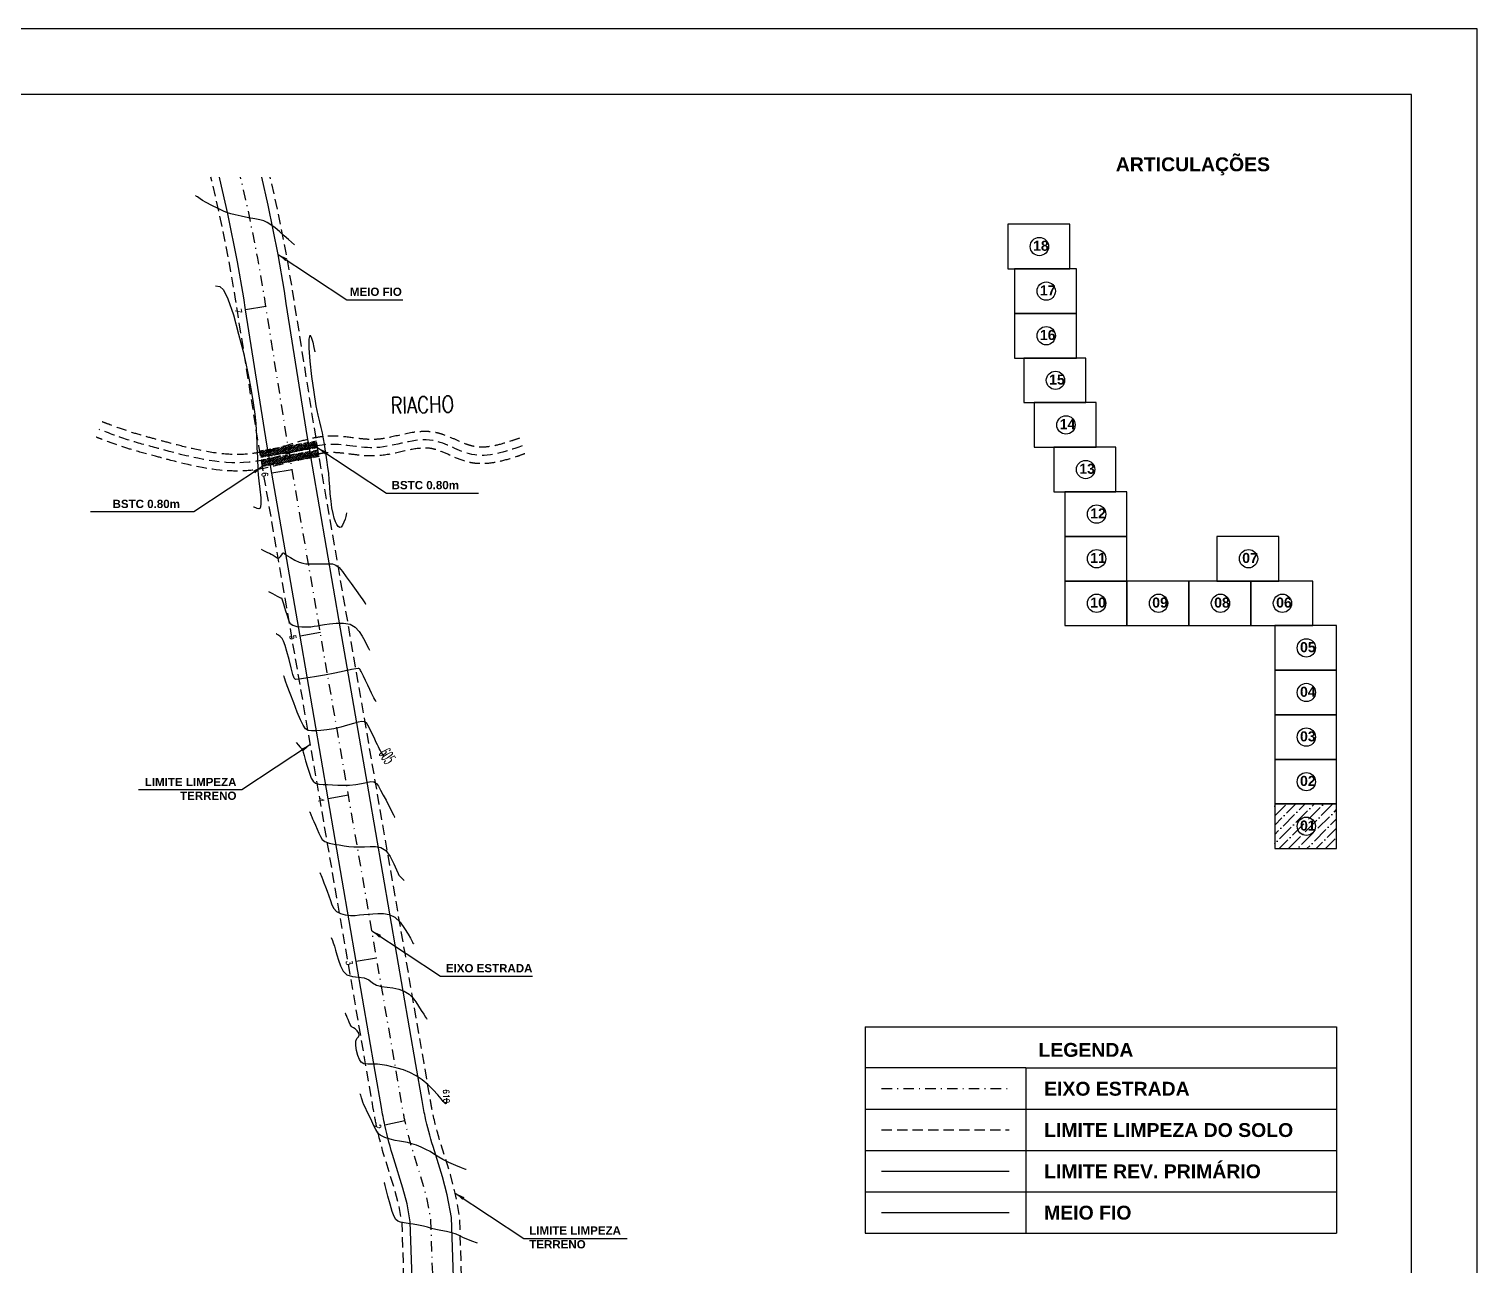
# Model space of a CAD drawing. Header units: millimetres. Extents: x 276147 to 291056, y 9594849 to 9609891.
# Drawn here: x 285901.2 to 286076.5, y 9595279.5 to 9595429.1 of the extents above; entities that cross this region are included whole.
import ezdxf
from ezdxf.enums import TextEntityAlignment as Align

# ---------------------------------------------------------------- set-up
doc = ezdxf.new("R2010")
doc.units = ezdxf.units.MM
doc.header["$LTSCALE"] = 10
for name, pattern in [('CONTINUO', [0]), ('DASHDOTX2', [50.8, 25.4, -12.7, 0, -12.7]), ('HIDDEN', [0.375, 0.25, -0.125])]:
    doc.linetypes.add(name, pattern=pattern)
for name, color, linetype in [('500-dim1', 6, 'Continuous'), ('CURVAS', 7, 'CONTINUO'), ('Curvas mestras', 30, 'Continuous'), ('Curvas simples', 9, 'Continuous'), ('Curvas texto', 2, 'Continuous'), ('TG', 7, 'CONTINUO'), ('Top_malha_coord', 8, 'Continuous')]:
    doc.layers.add(name, color=color, linetype=linetype)
doc.styles.add('r80', font='romans.shx')
doc.styles.add('ROMAND', font='romand', dxfattribs={"height": 0.2})
doc.styles.add('ROMANS', font='romans.shx', dxfattribs={"width": 0.8, "height": 4})
doc.styles.add('SIMPLEX', font='simplex', dxfattribs={"height": 0.2})
doc.styles.add('T7', font='arial.ttf')
doc.dimstyles.new('cadnorma_dim1', dxfattribs={"dimscale": 0, "dimtxt": 2, "dimasz": 1.199999999999999, "dimexe": 1, "dimexo": 2.5, "dimgap": 0.6, "dimtad": 1, "dimzin": 4, "dimdsep": 46, "dimtxsty": 'r80', "dimblk": 'ARCHTICK', "dimblk1": 'ARCHTICK', "dimblk2": 'ARCHTICK', "dimcen": -1, "dimdle": 1, "dimclrd": 1, "dimclre": 1, "dimclrt": 2, "dimaunit": 1, "dimazin": 0, "dimtfac": 1, "dimtix": 1, "dimtmove": 2, "dimatfit": 0, "dimfxl": 1, "dimarcsym": 0})

# ---------------------------------------------------------------- blocks, each defined once
blk = doc.blocks.new('_ArchTick')
at = {"color": 0, "linetype": 'ByBlock', "const_width": 0.15}
blk.add_lwpolyline([(-0.5, -0.5), (0.5, 0.5)], dxfattribs=at)
blk = doc.blocks.new('ASDF')
at = {"layer": 'Top_malha_coord', "color": 7}
for points in [[(288117.2770572668, 9595425.095165152), (288124.7770572668, 9595425.095165152), (288124.7770572668, 9595430.494073676), (288117.2770572668, 9595430.494073676)], [(288118.1013027223, 9595419.696256628), (288125.6013027224, 9595419.696256628), (288125.6013027224, 9595425.095165152), (288118.1013027223, 9595425.095165152)], [(288118.1013027223, 9595414.297348104), (288125.6013027224, 9595414.297348104), (288125.6013027224, 9595419.696256628), (288118.1013027223, 9595419.696256628)], [(288119.2235212072, 9595408.89843958), (288126.7235212072, 9595408.89843958), (288126.7235212072, 9595414.297348104), (288119.2235212072, 9595414.297348104)], [(288120.4897937645, 9595403.499531057), (288127.9897937645, 9595403.499531057), (288127.9897937645, 9595408.89843958), (288120.4897937645, 9595408.89843958)], [(288122.8676055573, 9595398.100622533), (288130.3676055573, 9595398.100622533), (288130.3676055573, 9595403.499531057), (288122.8676055573, 9595403.499531057)], [(288124.19609628, 9595392.701714007), (288131.69609628, 9595392.701714007), (288131.69609628, 9595398.100622533), (288124.19609628, 9595398.100622533)], [(288124.19609628, 9595387.302805483), (288131.69609628, 9595387.302805483), (288131.69609628, 9595392.701714007), (288124.19609628, 9595392.701714007)], [(288142.5888804331, 9595387.302805483), (288150.0888804331, 9595387.302805483), (288150.0888804331, 9595392.701714007), (288142.5888804331, 9595392.701714007)], [(288124.19609628, 9595381.90389696), (288131.69609628, 9595381.90389696), (288131.69609628, 9595387.302805483), (288124.19609628, 9595387.302805483)], [(288131.69609628, 9595381.90389696), (288139.19609628, 9595381.90389696), (288139.19609628, 9595387.302805483), (288131.69609628, 9595387.302805483)], [(288139.19609628, 9595381.90389696), (288146.69609628, 9595381.90389696), (288146.69609628, 9595387.302805483), (288139.19609628, 9595387.302805483)], [(288146.69609628, 9595381.90389696), (288154.19609628, 9595381.90389696), (288154.19609628, 9595387.302805483), (288146.69609628, 9595387.302805483)], [(288149.5854278603, 9595376.504988436), (288157.0854278603, 9595376.504988436), (288157.0854278603, 9595381.90389696), (288149.5854278603, 9595381.90389696)], [(288149.5854278603, 9595371.106079912), (288157.0854278603, 9595371.106079912), (288157.0854278603, 9595376.504988436), (288149.5854278603, 9595376.504988436)], [(288149.5854278603, 9595365.707171388), (288157.0854278603, 9595365.707171388), (288157.0854278603, 9595371.106079912), (288149.5854278603, 9595371.106079912)], [(288149.5854278603, 9595360.308262864), (288157.0854278603, 9595360.308262864), (288157.0854278603, 9595365.707171388), (288149.5854278603, 9595365.707171388)], [(288149.5854278603, 9595354.90935434), (288157.0854278603, 9595354.90935434), (288157.0854278603, 9595360.308262864), (288149.5854278603, 9595360.308262864)]]:
    blk.add_lwpolyline(points, close=True, dxfattribs=at)
for centre in [(288121.1075160061, 9595427.794619417), (288121.9317614617, 9595422.39571089), (288121.9317614617, 9595416.996802364), (288123.0539799466, 9595411.59789384), (288124.3202525039, 9595406.19898532), (288126.6980642967, 9595400.800076792), (288128.0265550194, 9595395.401168272), (288128.0265550194, 9595390.002259746), (288146.4193391725, 9595390.002259746), (288128.0265550194, 9595384.603351222), (288135.5265550194, 9595384.603351222), (288143.0265550194, 9595384.603351222), (288150.5265550194, 9595384.603351222), (288153.4158865996, 9595379.204442697), (288153.4158865996, 9595373.805534175), (288153.4158865996, 9595368.406625653), (288153.4158865996, 9595363.007717127), (288153.4158865996, 9595357.608808603)]:
    blk.add_circle(centre, 1.10921345708195, dxfattribs=at)
at = {"layer": 'Top_malha_coord', "color": 7, "char_height": 1.216883596980453, "attachment_point": 1, "style": 'T7'}
for s, insert in [('{\\fArial|b1|i0|c0|p34;18}', (288120.3443937709, 9595428.492702857)), ('{\\fArial|b1|i0|c0|p34;17}', (288121.1686392266, 9595423.093794333)), ('{\\fArial|b1|i0|c0|p34;16}', (288121.1686392266, 9595417.694885807)), ('{\\fArial|b1|i0|c0|p34;15}', (288122.2908577114, 9595412.295977283)), ('{\\fArial|b1|i0|c0|p34;14}', (288123.5571302687, 9595406.89706876)), ('{\\fArial|b1|i0|c0|p34;13}', (288125.9349420615, 9595401.498160236)), ('{\\fArial|b1|i0|c0|p34;12}', (288127.2634327842, 9595396.099251712)), ('{\\fArial|b1|i0|c0|p34;11}', (288127.2634327842, 9595390.700343188)), ('{\\fArial|b1|i0|c0|p34;07}', (288145.6562169372, 9595390.700343188)), ('{\\fArial|b1|i0|c0|p34;10}', (288127.2634327842, 9595385.301434664)), ('{\\fArial|b1|i0|c0|p34;09}', (288134.7634327842, 9595385.301434664)), ('{\\fArial|b1|i0|c0|p34;08}', (288142.2634327842, 9595385.301434664)), ('{\\fArial|b1|i0|c0|p34;06}', (288149.7634327842, 9595385.301434664)), ('{\\fArial|b1|i0|c0|p34;05}', (288152.6527643644, 9595379.902526142)), ('{\\fArial|b1|i0|c0|p34;04}', (288152.6527643644, 9595374.503617616)), ('{\\fArial|b1|i0|c0|p34;03}', (288152.6527643644, 9595369.104709093)), ('{\\fArial|b1|i0|c0|p34;02}', (288152.6527643644, 9595363.705800567)), ('{\\fArial|b1|i0|c0|p34;01}', (288152.6527643644, 9595358.306892043))]:
    blk.add_mtext_dynamic_manual_height_columns(s, width=9.05984542533406, gutter_width=12.5, heights=[0], dxfattribs=dict(at, insert=insert))

msp = doc.modelspace()

# ---------------------------------------------------------------- hatches: boundary and pattern name
at = {"layer": 'Top_malha_coord'}
h = msp.add_hatch(dxfattribs=at)
h.set_pattern_fill('ANSI36', scale=0.05)
h.set_pattern_definition([(45, (0, -25), (0.0841899011350234, 0.3086963041617522), [0.396875, -0.079375, 0, -0.079375])])
h.paths.add_polyline_path([(285929.3143495598, 9595377.246078536), (285929.178132846, 9595378.034357978), (285936.0571217261, 9595379.227851162), (285936.1933257723, 9595378.439645533)])
h = msp.add_hatch(dxfattribs=at)
h.set_pattern_fill('ANSI36', scale=0.05)
h.set_pattern_definition([(45, (0.1872979805339128, -26.08388422615826), (0.0841899011350234, 0.3086963041617522), [0.396875, -0.079375, 0, -0.079375])])
h.paths.add_polyline_path([(285929.5016475404, 9595376.16219431), (285929.3654308265, 9595376.950473752), (285936.2444197067, 9595378.143966936), (285936.3806237528, 9595377.355761306)])
h = msp.add_hatch(dxfattribs=at)
h.set_pattern_fill('ANSI36', color=8, scale=0.25)
h.set_pattern_definition([(45, (-2097.550440302643, -25), (0.4209495056751168, 1.54348152080876), [1.984375, -0.396875, 0, -0.396875])])
h.paths.add_polyline_path([(286059.5349875575, 9595335.308262864), (286052.0349875576, 9595335.308262864), (286052.0349875576, 9595329.90935434), (286059.5349875575, 9595329.90935434)])
h.paths.add_polyline_path([(286056.9746597541, 9595332.608808603, -1), (286054.7562328399, 9595332.608808603, -1)], flags=0)
h.paths.add_polyline_path([(286054.7267170852, 9595331.420556456), (286057.2260598618, 9595331.420556456), (286057.2260598618, 9595333.92819994), (286054.7267170852, 9595333.92819994)], flags=24)

# ---------------------------------------------------------------- linework, layer by layer
at = {"color": 8, "linetype": 'HIDDEN', "ltscale": 0.5}
msp.add_line((286004.4542974219, 9595295.847706098), (286019.8968725264, 9595295.847706098), dxfattribs=at)
at = {"color": 8, "linetype": 'HIDDEN', "ltscale": 0.5, "extrusion": (-0.0710087131260717, -0.0024250461213777, 0.9974727474028996), "flags": 128}
for points, elevation in [([(-9579906.785142418, 611731.3275728398), (-9579934.159404146, 611731.3239827326), (-9579936.219838368, 611731.0172180916), (-9579938.082325423, 611730.5917659273), (-9579941.66593247, 611729.6060755692, -0.0222114807671968), (-9579945.84660062, 611728.6536133424, -0.011552239158355), (-9579948.05023551, 611728.305939661), (-9579952.426001, 611727.7154504342), (-9579965.798949137, 611725.8640640795), (-9579985.611553928, 611723.1262169475), (-9580005.42328966, 611720.3884900016), (-9580025.235024177, 611717.6507630674), (-9580028.76137676, 611717.1634666738), (-9580045.125038983, 611715.1342778264), (-9580046.5776515, 611714.9547511046), (-9580050.9340493, 611714.3604865947), (-9580056.767452117, 611713.3937503725), (-9580061.005923105, 611712.56604545), (-9580061.447140262, 611712.4697301803)], -43572.61337032385), ([(-9579906.786060454, 611738.3275727788), (-9579934.67809675, 611738.3239147663), (-9579937.516595371, 611737.901309185), (-9579939.790803136, 611737.3818067198), (-9579943.522375276, 611736.3554177658, -0.0222114807583606), (-9579947.09695888, 611735.5410369663, -0.0115522391417278), (-9579948.981125947, 611735.243766626), (-9579953.374040628, 611734.6509652154), (-9579966.758892035, 611732.7979309404), (-9579986.569758328, 611730.0603242671), (-9580006.381494064, 611727.3225973214), (-9580026.193228638, 611724.5848703805), (-9580029.671244223, 611724.1042535352), (-9580045.986481387, 611722.0810696747), (-9580047.480042074, 611721.8964828203), (-9580051.979554499, 611721.2826957703), (-9580058.010758812, 611720.283179047), (-9580061.20220516, 611719.6599411253)], -43572.61337032382)]:
    msp.add_lwpolyline(points, format="xyb", dxfattribs=dict(at, elevation=elevation))
at = {"color": 8, "linetype": 'HIDDEN', "ltscale": 0.5}
msp.add_spline([(285960.9379624238, 9595378.64830448, 0.3390344631640403), (285954.8489106025, 9595377.626075888, 0.3390344631640403), (285950.1516512478, 9595379.315265227, 0.3390344631640403), (285943.2915528838, 9595378.44933302, 0.3390344631640403), (285937.6498771885, 9595378.843392113, 0.3390344631640403), (285932.7684065895, 9595377.761151476, 0.3390344631640403), (285927.88693599, 9595376.678910842, 0.3390344631640403), (285916.8677228407, 9595378.356345728, 0.3390344631640403), (285913.416367433, 9595379.333332753, 0.3390344631640403), (285909.731477597, 9595380.653338592, 0.3390344631640403)], degree=3, dxfattribs=at)
for points, knots in [([(285960.6094522116, 9595379.592804901, 0.3390344631640119), (285960.2890754209, 9595379.481373452, 0.3390344631640119), (285959.9722685378, 9595379.371207392, 0.3390344631640119), (285959.0341517404, 9595379.056940887, 0.3390344631640119), (285958.4249438769, 9595378.869451512, 0.3390344631640403), (285957.3923877336, 9595378.630555306, 0.3390344631640687), (285956.9594837157, 9595378.557430543, 0.3390344631640403), (285956.1037462336, 9595378.48982653, 0.3390344631640403), (285955.6835689828, 9595378.499769088, 0.3390344631640687), (285955.0941152313, 9595378.592586037, 0.3390344631640687), (285954.9134333667, 9595378.633089563, 0.3390344631640687), (285954.5344118203, 9595378.74061748, 0.3390344631640687), (285954.3389244965, 9595378.80680536, 0.3390344631640687), (285953.7361997602, 9595379.03396688, 0.3390344631640687), (285953.3133762316, 9595379.223922973, 0.3390344631640403), (285952.4270581593, 9595379.617378013, 0.3390344631640119), (285951.9634951776, 9595379.820980472, 0.3390344631640119), (285951.1837435297, 9595380.09275359, 0.3390344631639834), (285950.8861576049, 9595380.181919696, 0.339034463163955), (285950.3440488186, 9595380.30129298, 0.339034463163955), (285950.1042177935, 9595380.339497523, 0.339034463163955), (285949.6330588283, 9595380.387018453, 0.339034463163955), (285949.3992882548, 9595380.397412514, 0.339034463163955), (285948.7052812014, 9595380.39674913, 0.339034463163955), (285948.2525291672, 9595380.354125677, 0.339034463163955), (285946.8243797333, 9595380.145310776, 0.339034463163955), (285945.8854919353, 9595379.894960357, 0.3390344631639834), (285944.5918286266, 9595379.622953136, 0.3390344631640119), (285944.2001257681, 9595379.55058686, 0.3390344631639834), (285943.3955269662, 9595379.448324362, 0.3390344631639834), (285942.9923956303, 9595379.428318387, 0.3390344631640119), (285942.1447848037, 9595379.44933958, 0.3390344631640119), (285941.7078554493, 9595379.487925252, 0.3390344631640119), (285940.4829448367, 9595379.626870172, 0.3390344631640119), (285939.6711282393, 9595379.753308667, 0.3390344631640119), (285938.4702844676, 9595379.839487253, 0.3390344631640119), (285938.1123137348, 9595379.853143, 0.3390344631639834), (285937.3463131799, 9595379.83861238, 0.3390344631639834), (285936.9455307186, 9595379.804459376, 0.3390344631639834), (285936.1623314399, 9595379.697456993, 0.3390344631639834), (285935.7773300549, 9595379.624756923, 0.339034463163955), (285934.6404674316, 9595379.370092627, 0.3390344631639266), (285933.9064127399, 9595379.152000714, 0.339034463163955), (285932.5414018026, 9595378.737434888, 0.339034463163955), (285931.9078431893, 9595378.543460077, 0.3390344631639266), (285930.6473946764, 9595378.194978723, 0.3390344631639266), (285930.0234898619, 9595378.039721508, 0.339034463163955), (285928.8735983809, 9595377.810515827, 0.3390344631639834), (285928.3461174298, 9595377.7282414, 0.3390344631639834), (285926.7750687259, 9595377.57547374, 0.3390344631640119), (285925.7082443654, 9595377.596628996, 0.3390344631640119), (285923.5399792908, 9595377.813629067, 0.3390344631640119), (285922.4397095922, 9595378.009619603, 0.3390344631640119), (285920.4548555396, 9595378.447362887, 0.3390344631640119), (285919.5732831894, 9595378.670902064, 0.3390344631640119), (285918.061594102, 9595379.070027612, 0.3390344631640119), (285917.4298500035, 9595379.241051648, 0.3390344631640119), (285916.1775002039, 9595379.57651506, 0.3390344631640119), (285915.5602897854, 9595379.742188536, 0.3390344631640119), (285914.2712961999, 9595380.110544097, 0.3390344631640119), (285913.6057671562, 9595380.3163617, 0.3390344631639834), (285912.2705285286, 9595380.771833848, 0.339034463163955), (285911.6016920513, 9595381.017574197, 0.3390344631639266), (285910.648576303, 9595381.375361608, 0.339034463163955), (285910.3675351966, 9595381.48177963, 0.3390344631639834), (285910.0856014215, 9595381.588537136, 0.3390344631640119)], [0, 0, 0, 0, 0.9586722954643828, 0.9586722954643828, 2.876016886393148, 2.876016886393148, 4.339593347550826, 4.339593347550826, 5.887300469948388, 5.887300469948388, 6.592974001502854, 6.592974001502854, 7.298647533057323, 7.298647533057323, 8.70999459616626, 8.70999459616626, 10.12134165927519, 10.12134165927519, 10.94589286580577, 10.94589286580577, 11.56574631129942, 11.56574631129942, 12.18559975679306, 12.18559975679306, 13.42530664778035, 13.42530664778035, 16.18598569433731, 16.18598569433731, 17.43000007500607, 17.43000007500607, 18.8239471196218, 18.8239471196218, 20.21789416423754, 20.21789416423754, 22.62260423660371, 22.62260423660371, 23.61725497552726, 23.61725497552726, 24.71343728746099, 24.71343728746099, 25.80961959939471, 25.80961959939471, 28.00198422326216, 28.00198422326216, 29.99481671588953, 29.99481671588953, 31.9876492085169, 31.9876492085169, 33.70315680208999, 33.70315680208999, 37.13417198923617, 37.13417198923617, 40.56518717638234, 40.56518717638234, 43.27972159821102, 43.27972159821102, 45.21399466517227, 45.21399466517227, 47.14826773213351, 47.14826773213351, 49.31442539891611, 49.31442539891611, 51.48058306569872, 51.48058306569872, 52.38328269154775, 52.38328269154775, 52.38328269154775, 52.38328269154775]), ([(285961.2664726359, 9595377.703804065, 0.3390344631640687), (285960.949127079, 9595377.59342692, 0.3390344631640687), (285960.6282783817, 9595377.481808517, 0.3390344631640687), (285959.6558832873, 9595377.15582389, 0.3390344631640687), (285958.99468511, 9595376.9499668, 0.3390344631640971), (285957.8154125506, 9595376.674512148, 0.3390344631641255), (285957.3033942961, 9595376.583605748, 0.3390344631640971), (285956.3349269081, 9595376.498062996, 0.3390344631640971), (285955.8805092923, 9595376.491923757, 0.3390344631641255), (285955.1616635053, 9595376.555201458, 0.3390344631641255), (285954.8997132511, 9595376.59325134, 0.3390344631640971), (285953.9720722937, 9595376.789291428, 0.3390344631640971), (285953.3612725937, 9595377.026830092, 0.3390344631640971), (285952.2115807832, 9595377.51853935, 0.3390344631640687), (285951.6711673348, 9595377.774179982, 0.3390344631640687), (285950.8918143072, 9595378.080319133, 0.3390344631640403), (285950.6307594685, 9595378.170985738, 0.3390344631640403), (285950.0919978856, 9595378.317646686, 0.3390344631640403), (285949.823787909, 9595378.364054652, 0.3390344631640119), (285949.2511338075, 9595378.405132208, 0.3390344631640119), (285948.9524418269, 9595378.399839597, 0.3390344631640119), (285947.912162044, 9595378.3125829, 0.3390344631640119), (285947.1148482676, 9595378.133804396, 0.3390344631640403), (285945.4228602767, 9595377.749120362, 0.3390344631640687), (285944.5279221366, 9595377.54352445, 0.3390344631640403), (285943.3006339165, 9595377.444195744, 0.3390344631640403), (285943.014680308, 9595377.434517264, 0.3390344631640687), (285942.4567070966, 9595377.437705107, 0.3390344631640687), (285942.1819983715, 9595377.449929995, 0.3390344631640687), (285941.3710090773, 9595377.506892737, 0.3390344631640687), (285940.847769803, 9595377.571621735, 0.3390344631640687), (285939.8357517314, 9595377.699944256, 0.3390344631640687), (285939.3469374662, 9595377.763530733, 0.3390344631640687), (285938.5419686779, 9595377.832417827, 0.3390344631640687), (285938.2167854868, 9595377.84932901, 0.3390344631640403), (285937.6493318903, 9595377.846816953, 0.3390344631640403), (285937.4027344416, 9595377.833376363, 0.3390344631640403), (285936.8981249155, 9595377.782752864, 0.3390344631640403), (285936.6429214097, 9595377.74593326, 0.3390344631640403), (285935.8682985643, 9595377.606762836, 0.3390344631640403), (285935.3399052154, 9595377.475473545, 0.3390344631640119), (285934.0846964756, 9595377.123329008, 0.3390344631639834), (285933.3464594402, 9595376.887161788, 0.3390344631640119), (285931.8440896546, 9595376.444823997, 0.3390344631640119), (285931.0832713386, 9595376.236186365, 0.3390344631640119), (285929.4787191356, 9595375.878262486, 0.3390344631640403), (285928.6302320427, 9595375.73465282, 0.3390344631640403), (285926.9109398237, 9595375.594974874, 0.3390344631640687), (285926.0533289037, 9595375.596685728, 0.3390344631640403), (285922.8945679096, 9595375.798692852, 0.3390344631640687), (285920.6270335334, 9595376.329125123, 0.3390344631640687), (285917.8075671026, 9595377.06748184, 0.3390344631640687), (285917.188583573, 9595377.234999312, 0.3390344631640687), (285915.726715383, 9595377.626950543, 0.3390344631640687), (285914.8751067565, 9595377.852724062, 0.3390344631640687), (285913.3922274686, 9595378.288035508, 0.3390344631640403), (285912.760019555, 9595378.489642888, 0.3390344631640403), (285911.5161972623, 9595378.918636223, 0.3390344631640119), (285910.9017491697, 9595379.144391133, 0.3390344631639834), (285909.9862191977, 9595379.487584084, 0.3390344631640119), (285909.681267914, 9595379.60305942, 0.3390344631640403), (285909.3773537725, 9595379.718140047, 0.3390344631640687)], [0, 0, 0, 0, 0.9496018510152714, 0.9496018510152714, 2.848805553045814, 2.848805553045814, 4.265433068310491, 4.265433068310491, 5.48464078490203, 5.48464078490203, 6.178545206925824, 6.178545206925824, 7.944755198652496, 7.944755198652496, 9.71096519037917, 9.71096519037917, 10.64966734275593, 10.64966734275593, 11.73104926692984, 11.73104926692984, 12.81243119110374, 12.81243119110374, 15.34175883315483, 15.34175883315483, 17.87108647520591, 17.87108647520591, 18.62736373845315, 18.62736373845315, 19.38364100170038, 19.38364100170038, 20.89619552819486, 20.89619552819486, 22.40895237242472, 22.40895237242472, 23.48544340992897, 23.48544340992897, 24.34521521369268, 24.34521521369268, 25.2049870174564, 25.2049870174564, 26.92453062498382, 26.92453062498382, 29.20453581621309, 29.20453581621309, 31.48454100744237, 31.48454100744237, 33.93644839721151, 33.93644839721151, 36.38835578698068, 36.38835578698068, 43.0245033450279, 43.0245033450279, 44.91560810186761, 44.91560810186761, 47.53859653278604, 47.53859653278604, 49.47440127225786, 49.47440127225786, 51.41020601172971, 51.41020601172971, 52.38328269154775, 52.38328269154775, 52.38328269154775, 52.38328269154775])]:
    msp.add_open_spline(points, degree=3, knots=knots, dxfattribs=at)
at = {"layer": '500-dim1', "ltscale": 0.1}
for points in [[(285762.8124201144, 9595193.249203382), (286076.5308316656, 9595193.249203382), (286076.5308316656, 9595429.133679917), (285762.8124201144, 9595429.133679917)], [(285770.7546583815, 9595201.19144165), (286068.5885933985, 9595201.19144165), (286068.5885933985, 9595421.19144165), (285770.7546583815, 9595421.19144165)]]:
    msp.add_lwpolyline(points, close=True, dxfattribs=at)
at = {"layer": 'CURVAS', "color": 2, "linetype": 'CONTINUO'}
for points, elevation in [([(285944.4046066457, 9595340.749386048), (285944.4046066457, 9595340.749386048)], -7.667268969766155), ([(285951.761097084, 9595300.151423847), (285951.761097084, 9595300.151423847)], -2.667268969766155)]:
    msp.add_lwpolyline(points, dxfattribs=dict(at, elevation=elevation))
at = {"layer": 'Curvas mestras', "linetype": 'CONTINUO'}
for points, elevation in [([(285944.1935429455, 9595341.090796003), (285944.043833657, 9595341.335050907), (285943.8933224213, 9595341.584589155), (285943.7650605587, 9595341.804365983), (285943.6524075161, 9595342.008181196), (285943.5412993802, 9595342.222049097), (285943.4185169728, 9595342.470397826), (285943.2742271114, 9595342.771320343), (285943.0994405721, 9595343.141325563), (285942.8911134263, 9595343.584493212), (285942.6699660295, 9595344.05518802), (285942.462663255, 9595344.495347625), (285942.2838036777, 9595344.854709243), (285942.0997229715, 9595345.114220284), (285941.8646924997, 9595345.262627533), (285941.5373214658, 9595345.293439837), (285941.0935728734, 9595345.21920896), (285940.5137477834, 9595345.057250733), (285939.7920146415, 9595344.831292836), (285938.9779944047, 9595344.590720307), (285938.1351759567, 9595344.391335024), (285937.3226706519, 9595344.273565343), (285936.582088766, 9595344.216354646), (285935.950661056, 9595344.183273012), (285935.4524637622, 9595344.158021236), (285935.0589416966, 9595344.204820413), (285934.7283820617, 9595344.408021687), (285934.420250078, 9595344.837953322), (285934.0987255445, 9595345.508865852), (285933.7291671629, 9595346.420985822), (285933.296512441, 9595347.53762609), (285932.8640186466, 9595348.674440207), (285932.5145223053, 9595349.610162957), (285932.3081460468, 9595350.182278454), (285932.2141535171, 9595350.46325546), (285932.1790939237, 9595350.58430712), (285932.1579307013, 9595350.65585978), (285932.1392928155, 9595350.705188723), (285932.1202212532, 9595350.738780677), (285932.0989110964, 9595350.762296157), (285932.0781573546, 9595350.778087515), (285932.0619103446, 9595350.787682777), (285932.0529869059, 9595350.792612057), (285932.0496997696, 9595350.794428807), (285932.0492301786, 9595350.79468834)], -7.667268969766155), ([(285951.7760593982, 9595299.701229978), (285951.7793713736, 9595299.408833764), (285951.7688157573, 9595299.166080272), (285951.7373645939, 9595299.042474888), (285951.6870494674, 9595299.020307228), (285951.6221690062, 9595299.060059693), (285951.5377502365, 9595299.1389657), (285951.3917426193, 9595299.30126079), (285951.1328247916, 9595299.607929436), (285950.723837592, 9595300.094961172), (285950.1842562054, 9595300.69836238), (285949.5477123801, 9595301.329148145), (285948.8457083593, 9595301.910258368), (285948.1012070214, 9595302.4123486), (285947.3350400783, 9595302.8180024), (285946.5694302088, 9595303.117931336), (285945.8321760197, 9595303.335349664), (285945.1524678618, 9595303.501597546), (285944.5473404494, 9595303.640191028), (285943.9852001264, 9595303.743333217), (285943.4222973825, 9595303.795401104), (285942.8336235211, 9595303.79459209), (285942.2691346514, 9595303.794381008), (285941.7975294686, 9595303.862060893), (285941.4667410408, 9595304.054374617), (285941.2416377291, 9595304.385862652), (285941.0663242564, 9595304.860515093), (285940.9040438219, 9595305.460511483), (285940.7945841146, 9595306.080804352), (285940.7968715162, 9595306.594537653), (285940.9390112909, 9595306.914790897), (285941.1258333039, 9595307.114376688), (285941.231342434, 9595307.30604461), (285941.1645380901, 9595307.570432728), (285940.9743776857, 9595307.859742315), (285940.7448112841, 9595308.094064327), (285940.5441634548, 9595308.221047737), (285940.3782670563, 9595308.298575448), (285940.2373291275, 9595308.412085386), (285940.1121404956, 9595308.62403615), (285939.9958146757, 9595308.90496538), (285939.8820505243, 9595309.202427188), (285939.7680292027, 9595309.470372336), (285939.6648687115, 9595309.688334296), (285939.5871712351, 9595309.842241976), (285939.5448792654, 9595309.924707863), (285939.529297832, 9595309.955090797), (285939.5270720548, 9595309.959431203)], -2.667268969766155)]:
    msp.add_lwpolyline(points, dxfattribs=dict(at, elevation=elevation))
at = {"layer": 'Curvas simples', "linetype": 'CONTINUO'}
for points, elevation in [([(285933.400321238, 9595402.984043872), (285932.6794585803, 9595403.63467143), (285932.148667729, 9595404.107889913), (285931.5779962133, 9595404.605934473), (285931.038301527, 9595405.056951633), (285930.5436126336, 9595405.431651536), (285930.093751441, 9595405.711388236), (285929.6732706465, 9595405.889855072), (285929.2056505457, 9595406.010088008), (285928.5991043204, 9595406.127463076), (285927.8057352279, 9595406.282462537), (285926.9532199681, 9595406.455994176), (285926.2131222264, 9595406.614071324), (285925.6987924024, 9595406.73837926), (285925.2907046963, 9595406.873282466), (285924.8111135161, 9595407.078813052), (285924.1396636928, 9595407.39237943), (285923.3855485367, 9595407.760875557), (285922.7153474798, 9595408.108569173), (285922.2555704585, 9595408.375717318), (285921.9724451257, 9595408.566531736), (285921.7921275422, 9595408.701212715), (285921.6535088753, 9595408.79749084), (285921.5464308947, 9595408.863209743), (285921.473471036, 9595408.903739262), (285921.4347377609, 9595408.924657613), (285921.4204673053, 9595408.932364035), (285921.4184288108, 9595408.933464937)], -10.66726896976615), ([(285923.8134691443, 9595398.032602733), (285924.3425820845, 9595397.95951424), (285924.7800428216, 9595397.551172597), (285925.3380437191, 9595396.462714838), (285925.9853503248, 9595394.517033594), (285926.628555852, 9595392.179207208), (285927.1587079412, 9595390.074863007), (285927.5010512923, 9595388.653630322), (285927.7176042409, 9595387.661160193), (285927.9045801936, 9595386.6671059), (285928.1333451832, 9595385.356498715), (285928.3758852365, 9595383.875885906), (285928.5793356973, 9595382.487190103), (285928.7046566739, 9595381.390062153), (285928.7680842646, 9595380.535057273), (285928.7996780125, 9595379.810456032), (285928.8246964107, 9595379.12450452), (285928.8492064467, 9595378.465316523), (285928.8744763727, 9595377.840974113), (285928.9011204385, 9595377.257891517), (285928.9271258016, 9595376.715829922), (285928.9498247318, 9595376.212883793), (285928.9706044903, 9595375.728373133), (285929.0070730993, 9595375.166509053), (285929.0808945666, 9595374.412728084), (285929.1985540029, 9595373.415170167), (285929.3058309611, 9595372.372797763), (285929.3333281926, 9595371.54727749), (285929.23440178, 9595371.129503237), (285929.0534252141, 9595371.027278492), (285928.8575233272, 9595371.07763422), (285928.7016351311, 9595371.144287668), (285928.5919583214, 9595371.197710084), (285928.5225009045, 9595371.235060414), (285928.486369279, 9595371.255023563), (285928.4730583476, 9595371.2623787), (285928.4711562179, 9595371.263429496)], -11.66726896976615), ([(285939.7008592368, 9595370.574218847), (285939.6533052125, 9595370.317961683), (285939.6005434825, 9595370.094374342), (285939.5113110643, 9595369.790063407), (285939.378625897, 9595369.418557193), (285939.2144690564, 9595369.062892653), (285939.0355595637, 9595368.823480953), (285938.856205256, 9595368.776287533), (285938.6810566522, 9595368.899490243), (285938.5123512084, 9595369.14682242), (285938.3520153887, 9595369.483562464), (285938.2007316943, 9595369.921169028), (285938.0588717442, 9595370.482646823), (285937.9277508825, 9595371.179777693), (285937.8124739526, 9595371.979438301), (285937.7190879693, 9595372.837286623), (285937.6497308856, 9595373.710242653), (285937.5908953173, 9595374.560292512), (285937.5251630473, 9595375.350686517), (285937.4405484178, 9595376.053757727), (285937.346793934, 9595376.67816024), (285937.2590732304, 9595377.241627024), (285937.1868440753, 9595377.766595636), (285937.1166842086, 9595378.2943178), (285937.0294576006, 9595378.870750615), (285936.9110228385, 9595379.525259608), (285936.7672341967, 9595380.22085417), (285936.6089428812, 9595380.903954888), (285936.4421798312, 9595381.564684352), (285936.2536811075, 9595382.367975663), (285936.0253627205, 9595383.522465924), (285935.7522279376, 9595385.152973084), (285935.4816473625, 9595387.049049687), (285935.2740807359, 9595388.916427927), (285935.1766516164, 9595390.48487856), (285935.1831496947, 9595391.58030628), (285935.2740273781, 9595392.05265346), (285935.4252478814, 9595391.8392469), (285935.5948229379, 9595391.226962587), (285935.7362767512, 9595390.590057753), (285935.8150202083, 9595390.220991816), (285935.84403171, 9595390.085020764), (285935.8481756889, 9595390.065596817)], -11.66726896976615), ([(285929.3656746268, 9595366.14624346), (285929.6564195327, 9595365.986491254), (285929.8734393984, 9595365.872796364), (285930.1121456458, 9595365.75776734), (285930.3475346584, 9595365.656185117), (285930.5803524896, 9595365.551177882), (285930.8177859763, 9595365.417961504), (285931.0631609334, 9595365.250257656), (285931.3043707842, 9595365.115816908), (285931.5254520155, 9595365.100896183), (285931.7129224402, 9595365.256281104), (285931.8632284077, 9595365.49085567), (285931.9752967092, 9595365.67803368), (285932.0621365283, 9595365.71783086), (285932.1930947767, 9595365.616680872), (285932.4515993139, 9595365.40762449), (285932.8885257186, 9595365.128686296), (285933.4245337798, 9595364.837847974), (285933.9477289093, 9595364.598074244), (285934.3790779959, 9595364.4559963), (285934.7709917899, 9595364.392883293), (285935.2087405294, 9595364.373671064), (285935.752102494, 9595364.369131533), (285936.3588905116, 9595364.373402737), (285936.9614220171, 9595364.386464216), (285937.5045921183, 9595364.39871282), (285937.983584493, 9595364.362233207), (285938.4061593896, 9595364.219526457), (285938.7892498619, 9595363.921256755), (285939.1864898342, 9595363.450718384), (285939.6606890189, 9595362.799368376), (285940.2441078001, 9595361.987413628), (285940.8468129584, 9595361.150085203), (285941.3483251456, 9595360.451365687), (285941.6595128018, 9595360.0125265), (285941.816650104, 9595359.783989856), (285941.8873615654, 9595359.673462486), (285941.9286416786, 9595359.603418963), (285941.9549608159, 9595359.555377416), (285941.9701599989, 9595359.5256207), (285941.9778443806, 9595359.510243183), (285941.9806748864, 9595359.504578268), (285941.9810793398, 9595359.503768556)], -10.66726896976615), ([(285930.2601931442, 9595361.02905842), (285930.7181308249, 9595360.776205596), (285931.0232426713, 9595360.608764593), (285931.2925136872, 9595360.463073723), (285931.4616547132, 9595360.374832256), (285931.5507065011, 9595360.329954363), (285931.600792995, 9595360.301909845), (285931.64569837, 9595360.27121837), (285931.6898414002, 9595360.246614698), (285931.7303011983, 9595360.243884424), (285931.7663952762, 9595360.264901754), (285931.8064020186, 9595360.255897572), (285931.8608411916, 9595360.14919105), (285931.9381689588, 9595359.897271788), (285932.0386067376, 9595359.53330692), (285932.1603132288, 9595359.11063291), (285932.2992391044, 9595358.67594774), (285932.442500046, 9595358.24939688), (285932.5750045919, 9595357.844486218), (285932.6977144566, 9595357.476316627), (285932.8758067035, 9595357.16637466), (285933.1905166524, 9595356.937742313), (285933.6903780834, 9595356.805241248), (285934.2931351788, 9595356.750656098), (285934.8838345581, 9595356.747510744), (285935.3742622873, 9595356.772959497), (285935.7831650947, 9595356.818677133), (285936.1560308168, 9595356.879965667), (285936.5426151299, 9595356.952675864), (285937.009749497, 9595357.0348479), (285937.6285355522, 9595357.125064433), (285938.4337152008, 9595357.208495598), (285939.3145935662, 9595357.216644233), (285940.1241178152, 9595357.06759846), (285940.7496852325, 9595356.707413383), (285941.2164859504, 9595356.194015875), (285941.5841613214, 9595355.61330066), (285941.8994425126, 9595355.046145916), (285942.1574267945, 9595354.553361788), (285942.3403013607, 9595354.190742856), (285942.4383854536, 9595353.9944524), (285942.4745221918, 9595353.922135027), (285942.4796836537, 9595353.911803355)], -9.667268969766157), ([(285943.2883499337, 9595347.65858666), (285943.1897016054, 9595347.819327116), (285943.1087952121, 9595347.959350167), (285943.0066631169, 9595348.149581412), (285942.8836685985, 9595348.39629249), (285942.7273755048, 9595348.722073654), (285942.5221488208, 9595349.153594688), (285942.2631305363, 9595349.696027786), (285941.9885756004, 9595350.268572347), (285941.7475181725, 9595350.768931948), (285941.5769395607, 9595351.119748672), (285941.4656214672, 9595351.343425388), (285941.3902936271, 9595351.48730238), (285941.3294523368, 9595351.591096977), (285941.2686586159, 9595351.664020803), (285941.1952410406, 9595351.70766244), (285941.0782464864, 9595351.71985774), (285940.8136084999, 9595351.683435243), (285940.2789822361, 9595351.577473424), (285939.3959820017, 9595351.39160402), (285938.2620750296, 9595351.157683052), (285937.0186878115, 9595350.918120788), (285935.8041013265, 9595350.709426213), (285934.7439992784, 9595350.54449274), (285933.960915773, 9595350.430311944), (285933.5289485422, 9595350.39336006), (285933.3284287343, 9595350.538052313), (285933.1912504565, 9595350.988291688), (285932.9861849307, 9595351.807477247), (285932.7295162403, 9595352.817005027), (285932.4744049157, 9595353.77777024), (285932.2601969906, 9595354.50128482), (285932.0709723563, 9595355.001517383), (285931.8769924308, 9595355.343053704), (285931.6601727172, 9595355.58230452), (285931.4490254119, 9595355.742975486), (285931.2837148076, 9595355.84059743), (285931.192935111, 9595355.890754212), (285931.1594902547, 9595355.909233788), (285931.1547116614, 9595355.91187338)], -8.667268969766155), ([(285933.5927197749, 9595342.755793083), (285933.8596618886, 9595342.4468485), (285934.0369532793, 9595342.238337476), (285934.1922722114, 9595342.048918692), (285934.2876815808, 9595341.920443857), (285934.3347600452, 9595341.842215188), (285934.3574679343, 9595341.790399516), (285934.3808172052, 9595341.727530804), (285934.4340213244, 9595341.561630288), (285934.5473463804, 9595341.187086225), (285934.7385442101, 9595340.545105932), (285934.9753100027, 9595339.764157744), (285935.212822706, 9595339.019529268), (285935.4232422554, 9595338.452251267), (285935.6466328513, 9595338.066340333), (285935.9400389044, 9595337.831558308), (285936.3454211552, 9595337.71461516), (285936.8444075443, 9595337.670012044), (285937.4035392516, 9595337.649197573), (285937.9972146058, 9595337.615734683), (285938.6312461964, 9595337.58163213), (285939.3192987915, 9595337.57101355), (285940.062923152, 9595337.603183703), (285940.8152132407, 9595337.678174), (285941.5171462489, 9595337.791199297), (285942.1198648809, 9595337.925968355), (285942.6151685848, 9595338.020172236), (285943.0050176781, 9595337.999999456), (285943.3007045572, 9595337.808377014), (285943.5508290448, 9595337.455197256), (285943.8133234775, 9595336.967094997), (285944.1286040938, 9595336.378020657), (285944.4670423856, 9595335.751191972), (285944.7814967304, 9595335.15714194), (285945.0338820922, 9595334.655722808), (285945.2223466542, 9595334.26405294), (285945.3540950776, 9595333.988568952), (285945.4372974809, 9595333.8284034), (285945.4839910071, 9595333.753465), (285945.5071742802, 9595333.726358853), (285945.5182665193, 9595333.715343028), (285945.5223528846, 9595333.71128422), (285945.522936367, 9595333.710704422)], -6.667268969766155), ([(285935.2156009805, 9595334.35947336), (285935.2456343172, 9595334.323422356), (285935.2691308931, 9595334.286818003), (285935.2969250756, 9595334.229037652), (285935.3279743207, 9595334.145612096), (285935.3658391843, 9595334.036472233), (285935.4152328686, 9595333.902652297), (285935.4824322192, 9595333.73897498), (285935.5799773555, 9595333.515431864), (285935.7219711535, 9595333.195804067), (285935.9144831195, 9595332.7617278), (285936.1314531404, 9595332.26625813), (285936.3387846402, 9595331.780304538), (285936.521325602, 9595331.362820307), (285936.7396926249, 9595331.024938043), (285937.0734455472, 9595330.765831284), (285937.5744719534, 9595330.580736607), (285938.1839760749, 9595330.44913012), (285938.8154907755, 9595330.346549867), (285939.4038847329, 9595330.25444168), (285939.9693764935, 9595330.177887777), (285940.5535215205, 9595330.12787906), (285941.186788129, 9595330.111874636), (285941.855304773, 9595330.123203572), (285942.5341121993, 9595330.151667232), (285943.2001802803, 9595330.165859023), (285943.8381909325, 9595330.04956416), (285944.4347492338, 9595329.66536054), (285944.9729138506, 9595328.94246741), (285945.4215262262, 9595328.076665772), (285945.7458802893, 9595327.330377094), (285945.9295472237, 9595326.897684624), (285946.0292224405, 9595326.699338203), (285946.119879708, 9595326.587750357), (285946.2564463555, 9595326.447175067), (285946.4136417627, 9595326.28923167), (285946.5461404233, 9595326.157376766), (285946.620056758, 9595326.083964873), (285946.6472894522, 9595326.056918293), (285946.6511797749, 9595326.05305393)], -5.667268969766155), ([(285936.4534059137, 9595327.002974272), (285936.5306922461, 9595326.827799452), (285936.5979179591, 9595326.668525316), (285936.6890970303, 9595326.441801768), (285936.8055253241, 9595326.139785685), (285936.9498513595, 9595325.75891233), (285937.1250638084, 9595325.296686364), (285937.3296738223, 9595324.758760927), (285937.5443006854, 9595324.183384083), (285937.7450852774, 9595323.6169535), (285937.9244416582, 9595323.100838728), (285938.1398678699, 9595322.656309037), (285938.4651302735, 9595322.299607107), (285938.9484759832, 9595322.04302278), (285939.5360638515, 9595321.883041663), (285940.1485331571, 9595321.812193533), (285940.723017836, 9595321.818368297), (285941.2626259488, 9595321.87088292), (285941.7869627609, 9595321.934410224), (285942.3162114211, 9595321.98095663), (285942.8728663796, 9595322.011870116), (285943.4800000794, 9595322.035833258), (285944.1496996356, 9595322.041351354), (285944.8501106198, 9595321.936227594), (285945.5383937115, 9595321.608091872), (285946.1730758634, 9595320.995761452), (285946.7181582747, 9595320.24281324), (285947.1390065395, 9595319.544012723), (285947.4140364223, 9595319.05169613), (285947.5738515565, 9595318.74848496), (285947.6621023298, 9595318.574567787), (285947.7162503831, 9595318.476706203), (285947.7489952108, 9595318.427943533), (285947.7668473441, 9595318.407894112), (285947.7756961564, 9595318.3991051), (285947.7789567513, 9595318.39586683), (285947.7794222976, 9595318.395404536)], -4.667268969766155), ([(285937.8441778824, 9595319.13710733), (285937.9805355482, 9595318.78018103), (285938.0885797225, 9595318.479384713), (285938.218738069, 9595318.086413477), (285938.3647528624, 9595317.606315808), (285938.5298500564, 9595317.04424684), (285938.7196217713, 9595316.405390907), (285938.9489152523, 9595315.714907344), (285939.2695748147, 9595315.077862084), (285939.7426980192, 9595314.61929725), (285940.3973527577, 9595314.415553505), (285941.1345008288, 9595314.348170158), (285941.8230802205, 9595314.249983398), (285942.3706672052, 9595314.001661032), (285942.8394139714, 9595313.675184807), (285943.3301144107, 9595313.390371747), (285943.9198801972, 9595313.232923083), (285944.5910923327, 9595313.15209718), (285945.3024509233, 9595313.063039493), (285946.0121551401, 9595312.8950848), (285946.676391487, 9595312.634317143), (285947.2508463119, 9595312.281007808), (285947.706589713, 9595311.840922816), (285948.0762325558, 9595311.34179552), (285948.4077706689, 9595310.816855898), (285948.7342931636, 9595310.302929137), (285949.029263354, 9595309.85124024), (285949.251235958, 9595309.516610634), (285949.3720341656, 9595309.335179212), (285949.4165378625, 9595309.268335517), (285949.4228964011, 9595309.25878647)], -3.667268969766155), ([(285954.1607272197, 9595291.070294872), (285954.1412047064, 9595291.05560824), (285953.999256504, 9595291.10184397), (285953.6129501916, 9595291.256060857), (285952.9184072458, 9595291.550985992), (285952.0854447701, 9595291.920421876), (285951.3423058142, 9595292.273442397), (285950.8538520502, 9595292.543084724), (285950.5314324601, 9595292.75823664), (285950.2230158597, 9595292.97175108), (285949.8091274184, 9595293.222731877), (285949.3005171574, 9595293.495290544), (285948.7404933318, 9595293.759788284), (285948.1684968544, 9595293.990624204), (285947.608501916, 9595294.178354736), (285947.0806213313, 9595294.317573544), (285946.5930971189, 9595294.409931278), (285946.106709426, 9595294.485308142), (285945.5703693742, 9595294.580639094), (285944.9578897145, 9595294.726582544), (285944.3426815749, 9595294.928671416), (285943.8230565016, 9595295.186160207), (285943.4669061657, 9595295.501020214), (285943.2204577604, 9595295.886089357), (285942.9995176103, 9595296.356922476), (285942.7400473284, 9595296.914858364), (285942.4586186533, 9595297.504362764), (285942.191957508, 9595298.055684488), (285941.9698879847, 9595298.514854277), (285941.7946287221, 9595298.891029334), (285941.6614966367, 9595299.209149787), (285941.5649463457, 9595299.4884728), (285941.4959801706, 9595299.725532057), (285941.4447391282, 9595299.91117817), (285941.4031941993, 9595300.039927697), (285941.370656749, 9595300.120964753), (285941.3482657906, 9595300.16713662), (285941.3363491328, 9595300.190375283), (285941.3319579831, 9595300.198936826), (285941.3313311329, 9595300.20016014)], -1.667268969766155), ([(285955.5296488016, 9595282.13717118), (285954.8498341208, 9595282.394668367), (285954.3601849759, 9595282.587856287), (285953.8537431583, 9595282.802126676), (285953.3946058128, 9595283.013723765), (285952.9397158704, 9595283.211392175), (285952.4192287214, 9595283.3870063), (285951.7900132733, 9595283.535999376), (285951.115795014, 9595283.668053776), (285950.4870142674, 9595283.79641359), (285949.9649675724, 9595283.931124143), (285949.4943804977, 9595284.069446307), (285948.9908350429, 9595284.205444153), (285948.3965016787, 9595284.33315599), (285947.7598927166, 9595284.446517272), (285947.1561058478, 9595284.539437003), (285946.6460160404, 9595284.612254893), (285946.233598003, 9595284.691021347), (285945.9086047153, 9595284.808217375), (285945.6555072446, 9595285.005617576), (285945.4376695596, 9595285.36216576), (285945.2131775858, 9595285.966097904), (285944.9552944058, 9595286.849781217), (285944.6979978294, 9595287.822099097), (285944.4904408369, 9595288.636066377), (285944.3681756724, 9595289.108071856), (285944.3123395837, 9595289.308009552), (285944.2904661003, 9595289.369147748), (285944.2756658962, 9595289.402335424), (285944.263360774, 9595289.428740004), (285944.2545475832, 9595289.447108803), (285944.2498084956, 9595289.456914492), (285944.2480624474, 9595289.460526487), (285944.2478130276, 9595289.461042628)], -0.6672689697661554)]:
    msp.add_lwpolyline(points, dxfattribs=dict(at, elevation=elevation))
at = {"layer": 'TG', "color": 1, "linetype": 'DASHDOTX2', "ltscale": 0.005}
msp.add_line((286004.4542974219, 9595300.8477061), (286019.8968725264, 9595300.8477061), dxfattribs=at)
at = {"layer": 'TG', "color": 8, "linetype": 'CONTINUO'}
msp.add_line((286004.4542974219, 9595290.847706098), (286019.8968725264, 9595290.847706098), dxfattribs=at)
at = {"layer": 'TG', "color": 4, "linetype": 'CONTINUO'}
msp.add_line((286004.4542974219, 9595285.847706098), (286019.8968725264, 9595285.847706098), dxfattribs=at)
at = {"layer": 'TG', "color": 4, "linetype": 'CONTINUO', "extrusion": (-0.0710087131260717, -0.0024250461213777, 0.9974727474028996)}
for points, elevation in [([(-9579906.785273563, 611732.327572831), (-9579934.23350308, 611732.3239730238), (-9579936.405089378, 611732.0006596767), (-9579938.32639367, 611731.5617717549), (-9579941.931138579, 611730.5702673113, -0.0222114807606863), (-9579946.025223225, 611729.6375310024, -0.0115522391439562), (-9579948.18321986, 611729.2970577986), (-9579952.561435238, 611728.7062382599), (-9579965.936083842, 611726.8546164882), (-9579985.748440275, 611724.1168037072), (-9580005.560176004, 611721.3790767615), (-9580025.371910533, 611718.6413498266), (-9580028.89135782, 611718.1550076548), (-9580045.248102177, 611716.1266766621), (-9580046.706564445, 611715.9464270647), (-9580051.08340719, 611715.3493736193), (-9580056.945067357, 611714.3779544684), (-9580061.208415532, 611713.545391433), (-9580061.412011769, 611713.5009475005)], -43572.61337032388), ([(-9579906.785929304, 611737.3275727879), (-9579934.60399782, 611737.3239244767), (-9579937.331344372, 611736.9178676009), (-9579939.546734892, 611736.4118008923), (-9579943.257169165, 611735.3912260236, -0.0222114807658499), (-9579946.918336283, 611734.557119306, -0.0115522391582941), (-9579948.848141588, 611734.2526484879), (-9579953.238606399, 611733.66017739), (-9579966.621757338, 611731.8073785319), (-9579986.432871982, 611729.0697375076), (-9580006.244607717, 611726.332010562), (-9580026.056342285, 611723.5942836204), (-9580029.541263154, 611723.1127125548), (-9580045.863418188, 611721.0886708391), (-9580047.35112913, 611720.904806861), (-9580051.830196613, 611720.2938087449), (-9580057.833143575, 611719.2989749514), (-9580061.23714615, 611718.6342282293)], -43572.61337032379)]:
    msp.add_lwpolyline(points, format="xyb", dxfattribs=dict(at, elevation=elevation))
at = {"layer": 'TG', "color": 1, "linetype": 'DASHDOTX2', "ltscale": 0.005, "extrusion": (-0.0710087131260717, -0.0024250461213777, 0.9974727474028996), "elevation": -43572.61337032374, "flags": 128}
msp.add_lwpolyline([(-9579906.785601428, 611734.828468513), (-9579934.418750443, 611734.8248444535), (-9579936.868216867, 611734.4601593418), (-9579938.936564272, 611733.9876820277), (-9579942.594153859, 611732.9816423721, -0.0222114807631189), (-9579946.47177974, 611732.0982208587, -0.0115522391506574), (-9579948.515680725, 611731.7757488468), (-9579952.900020804, 611731.1841035289), (-9579966.278920574, 611729.331893213), (-9579986.090656122, 611726.594166311), (-9580005.902391853, 611723.8564393659), (-9580025.714126404, 611721.1187124271), (-9580029.21631048, 611720.6347558092), (-9580045.55576018, 611718.6085694558), (-9580047.028846791, 611718.4265126667), (-9580051.4568019, 611717.8224868878), (-9580057.389105469, 611716.8393604156), (-9580061.324467916, 611716.0708476926)], format="xyb", dxfattribs=at)
at = {"layer": 'TG', "color": 3, "linetype": 'CONTINUO', "extrusion": (-0.0710087131260717, -0.0024250461213777, 0.9974727474028996)}
for points, elevation in [([(-9580045.555759778, 611718.6085662106), (-9580045.248101907, 611716.1275701429)], -43572.61337032373), ([(-9580025.71412641, 611721.1187124279), (-9580025.371910948, 611718.6422456247)], -43572.61337032382), ([(-9580005.902391821, 611723.8564390594), (-9580005.560175363, 611721.3799722026)], -43572.6133703238), ([(-9579986.090656165, 611726.5941666357), (-9579985.748440718, 611724.1176998323)], -43572.61337032378), ([(-9579966.278920582, 611729.3318932143), (-9579965.936705124, 611726.8554264094)], -43572.61337032374), ([(-9579946.471779848, 611732.0982214004), (-9579946.025223268, 611729.6384271416)], -43572.61337032371)]:
    msp.add_lwpolyline(points, dxfattribs=dict(at, elevation=elevation))
at = {"layer": 'TG', "color": 5, "linetype": 'HIDDEN', "ltscale": 0.25, "extrusion": (-0.0710087131260717, -0.0024250461213777, 0.9974727474028996)}
for points, elevation in [([(-9580029.065929724, 611724.1887961007), (-9580028.107726397, 611717.2546886333)], -43572.61337032379), ([(-9580028.273460295, 611724.2983050529), (-9580027.315256966, 611717.3641975856)], -43572.61337032379), ([(-9580027.97628426, 611724.3393709091), (-9580027.018080935, 611717.4052634424)], -43572.61337032374), ([(-9580027.183814842, 611724.4488798619), (-9580026.225611504, 611717.5147723944)], -43572.61337032377)]:
    msp.add_lwpolyline(points, dxfattribs=dict(at, elevation=elevation))
at = {"layer": 'Top_malha_coord', "color": 7}
for p, q in [((286002.4542974219, 9595308.347706098), (286002.4542974219, 9595298.3477061)), ((286002.4542974219, 9595308.347706098), (286059.5349875575, 9595308.347706098)), ((286059.5349875575, 9595308.347706098), (286059.5349875575, 9595283.347706096)), ((286021.8968725264, 9595303.347706098), (286002.4542974219, 9595303.347706098)), ((286021.8968725264, 9595303.347706098), (286059.5349875575, 9595303.347706098)), ((286021.8968725264, 9595303.347706098), (286021.8968725264, 9595283.3477061)), ((286002.4542974219, 9595298.3477061), (286059.5349875575, 9595298.3477061)), ((286002.4542974219, 9595298.3477061), (286002.4542974219, 9595293.3477061)), ((286002.4542974219, 9595293.3477061), (286059.5349875575, 9595293.3477061)), ((286002.4542974219, 9595293.3477061), (286002.4542974219, 9595283.347706096)), ((286002.4542974219, 9595288.3477061), (286059.5349875575, 9595288.3477061)), ((286002.4542974219, 9595283.3477061), (286059.5349875575, 9595283.3477061))]:
    msp.add_line(p, q, dxfattribs=at)

# ---------------------------------------------------------------- block references
msp.add_blockref('ASDF', (-2097.550440302643, -25), dxfattribs=at)

# ---------------------------------------------------------------- texts
at = {"style": 'ROMANS', "width": 0.8}
msp.add_text('RIACHO', height=2, rotation=1.288035249099407, dxfattribs=at).set_placement((285945.0005200403, 9595384.554364247, -176.669586350303), align=Align.TOP_LEFT)
at = {"layer": 'CURVAS', "color": 2, "style": 'SIMPLEX', "width": 0.9531293559802428}
msp.add_text('610', height=0.75, rotation=271.9036395533203, dxfattribs=at).set_placement((285951.3655157765, 9595300.76440853, -2.667268969766155), (285951.4220545003, 9595299.063331153, -2.667268969766155), align=Align.FIT)
at = {"layer": 'Curvas texto', "color": 2, "style": 'SIMPLEX', "width": 0.4412635892501017}
msp.add_text('605', height=1.5, rotation=301.7247810716081, dxfattribs=at).set_placement((285943.5326120926, 9595341.446755107, -7.667268969766155), (285944.4275998525, 9595339.999047346, -7.667268969766155), align=Align.FIT)
at = {"layer": 'TG', "color": 5, "extrusion": (-0.0710087131260717, -0.0024250461213777, 0.9974727474028996), "style": 'ROMAND'}
for s, rotation, width, p, p2 in [('7', 7.068931617516143, 0.9058823495731175, (-9580045.367182052, 611714.8532286937, -43572.61337032382), (-9580044.821362706, 611714.9209135475, -43572.61337032382)), ('6', 7.867712391760592, 0.9058823395733728, (-9580025.473214138, 611717.3663684727, -43572.61337032376), (-9580024.928391429, 611717.4416559626, -43572.61337032376)), ('5', 7.867712282980439, 0.9058823548209037, (-9580005.661478953, 611720.1040953805, -43572.61337032371), (-9580005.116656234, 611720.1793828707, -43572.61337032371)), ('4', 7.867712309541794, 0.85555555446068, (-9579985.849743757, 611722.8418222885, -43572.61337032373), (-9579985.30492104, 611722.9171097786, -43572.61337032373)), ('3', 7.867712345581715, 0.9058823518606374, (-9579966.038008563, 611725.579549196, -43572.61337032371), (-9579965.493185846, 611725.6548366864, -43572.61337032371)), ('2', 10.28954097871643, 0.9058823511946776, (-9579946.072521947, 611728.359408511, -43572.6133703238), (-9579945.531367235, 611728.457650946, -43572.6133703238))]:
    msp.add_text(s, height=0.75, rotation=rotation, dxfattribs=dict(at, width=width)).set_placement(p, p2, align=Align.FIT)
at = {"layer": 'Top_malha_coord', "color": 7, "style": 'T7'}
for s, width, insert, char_height, attachment_point in [('{\\fArial|b1|i0|c0|p34;ARTICULAÇÕES}', 9.05984542533406, (286032.8050452309, 9595413.585462544), 1.682079722240085, 1), ('{\\fArial|b1|i0|c0|p34;MEIO FIO}', 16.67673822349752, (285940.0933281193, 9595397.82076777, 0.3000418490046286), 1, 1), ('{\\fArial|b1|i0|c0|p34;BSTC 0.80m}', 16.67673822349752, (285945.147673557, 9595374.413939433, 0.5844992977339132), 1, 1), ('{\\fArial|b1|i0|c0|p34;BSTC 0.80m}', 16.67673822349752, (285911.3664707498, 9595372.136488214, 0.1025910094685969), 1, 1), ('{\\fArial|b1|i0|c0|p34;LIMITE LIMPEZA\\PTERRENO}', 16.67673822349752, (285926.3633174664, 9595338.474313024, 0.434786156034761), 1, 3), ('{\\fArial|b1|i0|c0|p34;EIXO ESTRADA}', 16.67673822349752, (285951.7115003578, 9595315.931115584, 0.909586223728894), 1, 1), ('{\\fArial|b1|i0|c0|p34;LEGENDA}', 9.05984542533406, (286023.443717457, 9595306.382424695), 1.682079722240085, 1), ('{\\fArial|b1|i0|c0|p34;EIXO ESTRADA}', 20.98438079227344, (286024.1223364054, 9595301.676911267), 1.682079722240085, 1), ('{\\fArial|b1|i0|c0|p34;LIMITE LIMPEZA DO SOLO}', 31.11703686733381, (286024.1223364054, 9595296.676911267), 1.682079722240085, 1), ('{\\fArial|b1|i0|c0|p34;LIMITE REV. PRIMÁRIO}', 41.98582607079879, (286024.1223364054, 9595291.676911267), 1.682079722240085, 1), ('{\\fArial|b1|i0|c0|p34;MEIO FIO}', 41.98582607079879, (286024.1223364054, 9595286.676911268), 1.682079722240085, 1), ('{\\fArial|b1|i0|c0|p34;LIMITE LIMPEZA\\PTERRENO}', 16.67673822349752, (285961.8069328858, 9595284.173222657, 1.551056699165201), 1, 1)]:
    msp.add_mtext_dynamic_manual_height_columns(s, width=width, gutter_width=12.5, heights=[0], dxfattribs=dict(at, insert=insert, char_height=char_height, attachment_point=attachment_point))

# ---------------------------------------------------------------- leaders
at = {"linetype": 'CONTINUO'}
for points in [[(285931.3981228115, 9595401.84647387, 0.3000418490046286), (285939.7108242173, 9595396.348859183, 0.3000418490046286), (285946.5146992495, 9595396.348859183, 0.3000418490046286)], [(285936.1933257746, 9595378.439645533, 0.5844992977339132), (285944.5060271804, 9595372.942030843, 0.5844992977339132), (285955.642171252, 9595372.942030843, 0.5844992977339132)], [(285929.5016475404, 9595376.162194312, 0.1025910094685969), (285921.1889461346, 9595370.664579626, 0.1025910094685969), (285908.6872852089, 9595370.664579626, 0.1025910094685969)], [(285935.3176652489, 9595342.500019122, 0.434786156034761), (285927.0049638431, 9595337.002404436, 0.434786156034761), (285914.5033029174, 9595337.002404436, 0.434786156034761)], [(285942.7571525753, 9595319.956821682, 0.909586223728894), (285951.0698539811, 9595314.459206996, 0.909586223728894), (285962.2059980527, 9595314.459206996, 0.909586223728894)], [(285952.8525851032, 9595288.198928755, 1.551056699165201), (285961.1652865091, 9595282.70131407, 1.551056699165201), (285973.6669474348, 9595282.70131407, 1.551056699165201)]]:
    msp.add_leader(points, dimstyle='cadnorma_dim1', override={"dimscale": 1, "dimgap": 0.6, "dimtad": 0, "dimzin": 1, "dimclrd": 256}, dxfattribs=at)

doc.saveas('drawing.dxf')
